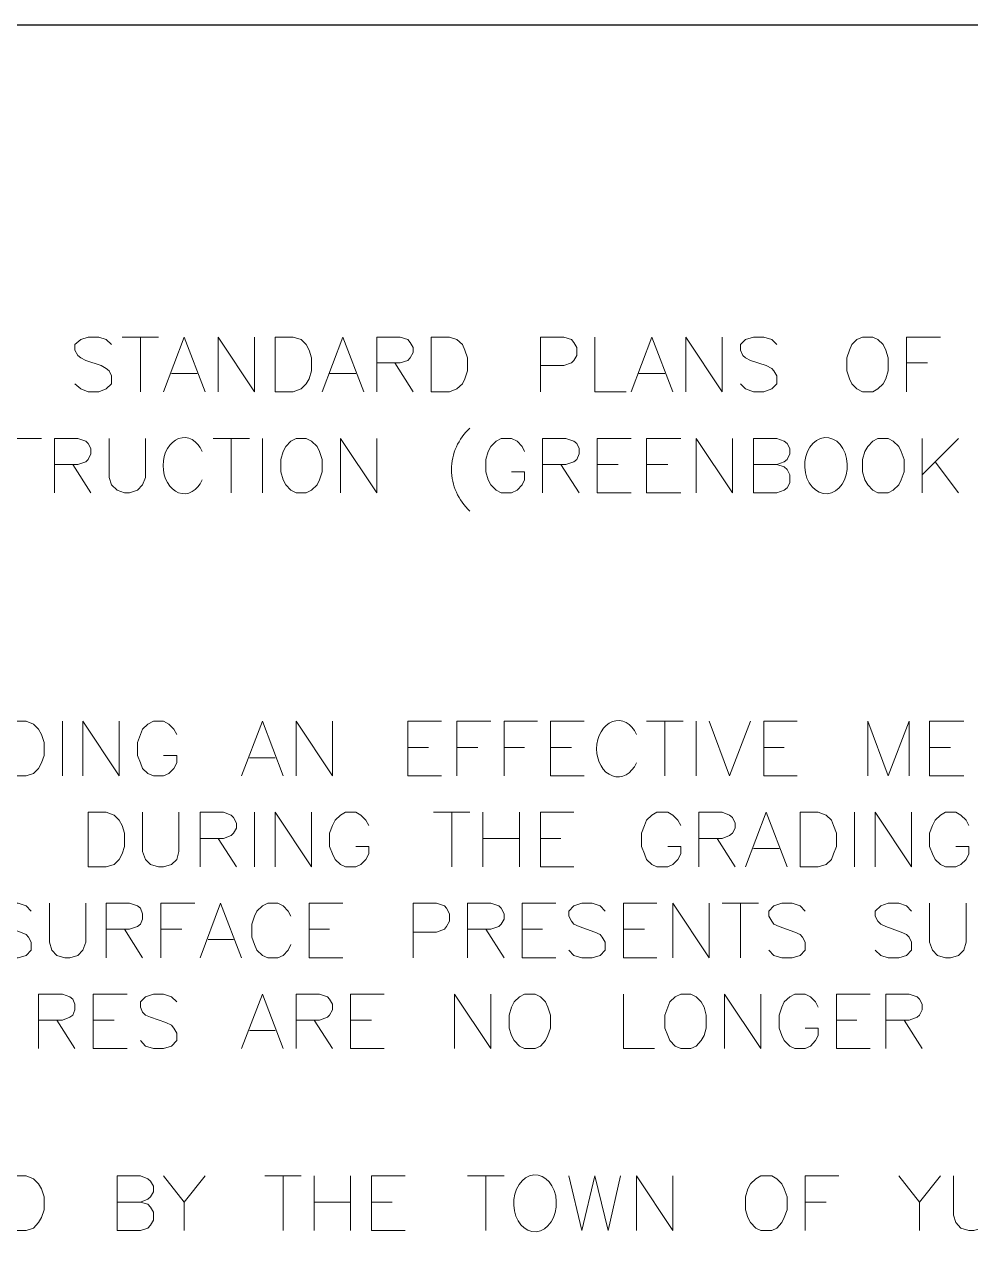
# Model space of a CAD drawing. Header units: millimetres. Extents: x -419 to 20046, y -14642 to 2638.
# Drawn here: x 3713.591 to 3714.978, y 925.468 to 927.282 of the extents above; entities that cross this region are included whole.
import ezdxf

# ---------------------------------------------------------------- set-up
doc = ezdxf.new("R2010")
doc.units = ezdxf.units.MM
doc.layers.add('PDF10_----TX03', color=7, linetype='Continuous')

msp = doc.modelspace()

# ---------------------------------------------------------------- linework, layer by layer
at = {"color": 1}
msp.add_lwpolyline([(3717.4272, 913.7269), (3709.8049, 913.7269), (3709.8049, 927.2815), (3717.4272, 927.2815)], close=True, dxfattribs=at)
at = {"layer": 'PDF10_----TX03', "lineweight": 20}
for points in [[(3713.7182, 926.8123), (3713.7107, 926.8198), (3713.6998, 926.8231), (3713.684, 926.8231), (3713.6732, 926.8198), (3713.6648, 926.8123), (3713.6648, 926.804), (3713.669, 926.7965), (3713.6732, 926.7931), (3713.6807, 926.789), (3713.7032, 926.7815), (3713.7107, 926.7773), (3713.7148, 926.774), (3713.7182, 926.7665), (3713.7182, 926.7548), (3713.7107, 926.7473), (3713.6998, 926.7431), (3713.684, 926.7431), (3713.6732, 926.7473), (3713.6648, 926.7548)], [(3713.734, 926.8231), (3713.7873, 926.8231)], [(3713.7607, 926.8231), (3713.7607, 926.7431)], [(3713.7948, 926.7431), (3713.8248, 926.8231), (3713.8557, 926.7431)], [(3713.8749, 926.7431), (3713.8749, 926.8231), (3713.9282, 926.7431), (3713.9282, 926.8231)], [(3714.0274, 926.7431), (3714.0574, 926.8231), (3714.0882, 926.7431)], [(3714.1074, 926.7431), (3714.1074, 926.8231), (3714.1415, 926.8231), (3714.1532, 926.8198), (3714.1565, 926.8156), (3714.1607, 926.8081), (3714.1607, 926.8006), (3714.1565, 926.7931), (3714.1532, 926.789), (3714.1415, 926.7856), (3714.1074, 926.7856)], [(3714.3474, 926.7431), (3714.3474, 926.8231), (3714.3816, 926.8231), (3714.3932, 926.8198), (3714.3966, 926.8156), (3714.4007, 926.8081), (3714.4007, 926.7965), (3714.3966, 926.789), (3714.3932, 926.7856), (3714.3816, 926.7815), (3714.3474, 926.7815)], [(3714.4274, 926.8231), (3714.4274, 926.7431), (3714.4732, 926.7431)], [(3714.4807, 926.7431), (3714.5107, 926.8231), (3714.5416, 926.7431)], [(3714.5607, 926.7431), (3714.5607, 926.8231), (3714.6141, 926.7431), (3714.6141, 926.8231)], [(3714.6941, 926.8123), (3714.6866, 926.8198), (3714.6749, 926.8231), (3714.6599, 926.8231), (3714.6482, 926.8198), (3714.6407, 926.8123), (3714.6407, 926.804), (3714.6441, 926.7965), (3714.6482, 926.7931), (3714.6557, 926.789), (3714.6783, 926.7815), (3714.6866, 926.7773), (3714.6899, 926.774), (3714.6941, 926.7665), (3714.6941, 926.7548), (3714.6866, 926.7473), (3714.6749, 926.7431), (3714.6599, 926.7431), (3714.6482, 926.7473), (3714.6407, 926.7548)], [(3714.8841, 926.7431), (3714.8841, 926.8231), (3714.9341, 926.8231)], [(3714.134, 926.7856), (3714.1607, 926.7431)], [(3714.8841, 926.7856), (3714.9149, 926.7856)], [(3713.8065, 926.7698), (3713.844, 926.7698)], [(3714.0382, 926.7698), (3714.0765, 926.7698)], [(3714.4916, 926.7698), (3714.5299, 926.7698)], [(3713.5623, 926.6748), (3713.6157, 926.6748)], [(3713.6348, 926.5948), (3713.6348, 926.6748), (3713.669, 926.6748), (3713.6807, 926.6706), (3713.684, 926.6673), (3713.6882, 926.6598), (3713.6882, 926.6523), (3713.684, 926.644), (3713.6807, 926.6406), (3713.669, 926.6365), (3713.6348, 926.6365)], [(3713.7148, 926.6748), (3713.7148, 926.6173), (3713.7182, 926.6065), (3713.7265, 926.599), (3713.7373, 926.5948), (3713.7448, 926.5948), (3713.7565, 926.599), (3713.764, 926.6065), (3713.7682, 926.6173), (3713.7682, 926.6748)], [(3713.8674, 926.6748), (3713.9207, 926.6748)], [(3713.894, 926.6748), (3713.894, 926.5948)], [(3713.9399, 926.6748), (3713.9399, 926.5948)], [(3714.054, 926.5948), (3714.054, 926.6748), (3714.1074, 926.5948), (3714.1074, 926.6748)], [(3714.3241, 926.6556), (3714.3207, 926.6631), (3714.3132, 926.6706), (3714.3049, 926.6748), (3714.2899, 926.6748), (3714.2824, 926.6706), (3714.2749, 926.6631), (3714.2707, 926.6556), (3714.2674, 926.644), (3714.2674, 926.6256), (3714.2707, 926.614), (3714.2749, 926.6065), (3714.2824, 926.599), (3714.2899, 926.5948), (3714.3049, 926.5948), (3714.3132, 926.599), (3714.3207, 926.6065), (3714.3241, 926.614), (3714.3241, 926.6256), (3714.3049, 926.6256)], [(3714.3507, 926.5948), (3714.3507, 926.6748), (3714.3849, 926.6748), (3714.3966, 926.6706), (3714.4007, 926.6673), (3714.4041, 926.6598), (3714.4041, 926.6523), (3714.4007, 926.644), (3714.3966, 926.6406), (3714.3849, 926.6365), (3714.3507, 926.6365)], [(3714.4807, 926.5948), (3714.4307, 926.5948), (3714.4307, 926.6748), (3714.4807, 926.6748)], [(3714.5532, 926.5948), (3714.5032, 926.5948), (3714.5032, 926.6748), (3714.5532, 926.6748)], [(3714.5757, 926.5948), (3714.5757, 926.6748), (3714.6291, 926.5948), (3714.6291, 926.6748)], [(3714.6941, 926.6365), (3714.7049, 926.6331), (3714.7091, 926.629), (3714.7133, 926.6215), (3714.7133, 926.6098), (3714.7091, 926.6023), (3714.7049, 926.599), (3714.6941, 926.5948), (3714.6599, 926.5948), (3714.6599, 926.6748), (3714.6941, 926.6748), (3714.7049, 926.6706), (3714.7091, 926.6673), (3714.7133, 926.6598), (3714.7133, 926.6523), (3714.7091, 926.644), (3714.7049, 926.6406), (3714.6941, 926.6365), (3714.6599, 926.6365)], [(3714.9074, 926.6748), (3714.9074, 926.5948)], [(3714.9608, 926.6748), (3714.9074, 926.6215)], [(3713.6615, 926.6365), (3713.6882, 926.5948)], [(3714.3774, 926.6365), (3714.4041, 926.5948)], [(3714.4307, 926.6365), (3714.4616, 926.6365)], [(3714.5032, 926.6365), (3714.5341, 926.6365)], [(3714.9266, 926.6406), (3714.9608, 926.5948)], [(3713.6465, 926.2598), (3713.6465, 926.1798)], [(3713.6765, 926.1798), (3713.6765, 926.2598), (3713.7298, 926.1798), (3713.7298, 926.2598)], [(3713.814, 926.2406), (3713.8098, 926.2481), (3713.8023, 926.2556), (3713.7948, 926.2598), (3713.7798, 926.2598), (3713.7715, 926.2556), (3713.764, 926.2481), (3713.7607, 926.2406), (3713.7565, 926.2289), (3713.7565, 926.2098), (3713.7607, 926.1989), (3713.764, 926.1906), (3713.7715, 926.1831), (3713.7798, 926.1798), (3713.7948, 926.1798), (3713.8023, 926.1831), (3713.8098, 926.1906), (3713.814, 926.1989), (3713.814, 926.2098), (3713.7948, 926.2098)], [(3713.909, 926.1798), (3713.9399, 926.2598), (3713.9699, 926.1798)], [(3713.989, 926.1798), (3713.989, 926.2598), (3714.0424, 926.1798), (3714.0424, 926.2598)], [(3714.2024, 926.1798), (3714.1532, 926.1798), (3714.1532, 926.2598), (3714.2024, 926.2598)], [(3714.2249, 926.1798), (3714.2249, 926.2598), (3714.2749, 926.2598)], [(3714.2941, 926.1798), (3714.2941, 926.2598), (3714.3432, 926.2598)], [(3714.4116, 926.1798), (3714.3624, 926.1798), (3714.3624, 926.2598), (3714.4116, 926.2598)], [(3714.5032, 926.2598), (3714.5566, 926.2598)], [(3714.5299, 926.2598), (3714.5299, 926.1798)], [(3714.5757, 926.2598), (3714.5757, 926.1798)], [(3714.5949, 926.2598), (3714.6249, 926.1798), (3714.6557, 926.2598)], [(3714.7241, 926.1798), (3714.6749, 926.1798), (3714.6749, 926.2598), (3714.7241, 926.2598)], [(3714.8274, 926.1798), (3714.8274, 926.2598), (3714.8574, 926.1798), (3714.8883, 926.2598), (3714.8883, 926.1798)], [(3714.9683, 926.1798), (3714.9183, 926.1798), (3714.9183, 926.2598), (3714.9683, 926.2598)], [(3714.1532, 926.2214), (3714.1832, 926.2214)], [(3714.2249, 926.2214), (3714.2557, 926.2214)], [(3714.2941, 926.2214), (3714.3241, 926.2214)], [(3714.3624, 926.2214), (3714.3932, 926.2214)], [(3714.6749, 926.2214), (3714.7049, 926.2214)], [(3714.9183, 926.2214), (3714.9491, 926.2214)], [(3713.9207, 926.2064), (3713.9582, 926.2064)], [(3713.764, 926.1264), (3713.764, 926.0689), (3713.7682, 926.0572), (3713.7757, 926.0497), (3713.7873, 926.0464), (3713.7948, 926.0464), (3713.8065, 926.0497), (3713.814, 926.0572), (3713.8173, 926.0689), (3713.8173, 926.1264)], [(3713.8482, 926.0464), (3713.8482, 926.1264), (3713.8824, 926.1264), (3713.894, 926.1222), (3713.8974, 926.1189), (3713.9015, 926.1106), (3713.9015, 926.1031), (3713.8974, 926.0956), (3713.894, 926.0922), (3713.8824, 926.0881), (3713.8482, 926.0881)], [(3713.9282, 926.1264), (3713.9282, 926.0464)], [(3713.9582, 926.0464), (3713.9582, 926.1264), (3714.0115, 926.0464), (3714.0115, 926.1264)], [(3714.0957, 926.1072), (3714.0915, 926.1147), (3714.084, 926.1222), (3714.0765, 926.1264), (3714.0615, 926.1264), (3714.054, 926.1222), (3714.0465, 926.1147), (3714.0424, 926.1072), (3714.0382, 926.0956), (3714.0382, 926.0764), (3714.0424, 926.0656), (3714.0465, 926.0572), (3714.054, 926.0497), (3714.0615, 926.0464), (3714.0765, 926.0464), (3714.084, 926.0497), (3714.0915, 926.0572), (3714.0957, 926.0656), (3714.0957, 926.0764), (3714.0765, 926.0764)], [(3714.1907, 926.1264), (3714.244, 926.1264)], [(3714.2174, 926.1264), (3714.2174, 926.0464)], [(3714.2632, 926.1264), (3714.2632, 926.0464)], [(3714.3166, 926.1264), (3714.3166, 926.0464)], [(3714.3966, 926.0464), (3714.3474, 926.0464), (3714.3474, 926.1264), (3714.3966, 926.1264)], [(3714.5532, 926.1072), (3714.5491, 926.1147), (3714.5416, 926.1222), (3714.5341, 926.1264), (3714.5182, 926.1264), (3714.5107, 926.1222), (3714.5032, 926.1147), (3714.4999, 926.1072), (3714.4957, 926.0956), (3714.4957, 926.0764), (3714.4999, 926.0656), (3714.5032, 926.0572), (3714.5107, 926.0497), (3714.5182, 926.0464), (3714.5341, 926.0464), (3714.5416, 926.0497), (3714.5491, 926.0572), (3714.5532, 926.0656), (3714.5532, 926.0764), (3714.5341, 926.0764)], [(3714.5799, 926.0464), (3714.5799, 926.1264), (3714.6141, 926.1264), (3714.6249, 926.1222), (3714.6291, 926.1189), (3714.6332, 926.1106), (3714.6332, 926.1031), (3714.6291, 926.0956), (3714.6249, 926.0922), (3714.6141, 926.0881), (3714.5799, 926.0881)], [(3714.6482, 926.0464), (3714.6783, 926.1264), (3714.7091, 926.0464)], [(3714.8083, 926.1264), (3714.8083, 926.0464)], [(3714.8383, 926.0464), (3714.8383, 926.1264), (3714.8916, 926.0464), (3714.8916, 926.1264)], [(3714.9758, 926.1072), (3714.9716, 926.1147), (3714.9641, 926.1222), (3714.9566, 926.1264), (3714.9416, 926.1264), (3714.9341, 926.1222), (3714.9266, 926.1147), (3714.9224, 926.1072), (3714.9183, 926.0956), (3714.9183, 926.0764), (3714.9224, 926.0656), (3714.9266, 926.0572), (3714.9341, 926.0497), (3714.9416, 926.0464), (3714.9566, 926.0464), (3714.9641, 926.0497), (3714.9716, 926.0572), (3714.9758, 926.0656), (3714.9758, 926.0764), (3714.9566, 926.0764)], [(3713.8749, 926.0881), (3713.9015, 926.0464)], [(3714.2632, 926.0881), (3714.3166, 926.0881)], [(3714.3474, 926.0881), (3714.3774, 926.0881)], [(3714.6066, 926.0881), (3714.6332, 926.0464)], [(3714.6599, 926.0731), (3714.6974, 926.0731)], [(3713.6007, 925.9814), (3713.5932, 925.9889), (3713.5815, 925.9931), (3713.5665, 925.9931), (3713.5548, 925.9889), (3713.5473, 925.9814), (3713.5473, 925.9739), (3713.5507, 925.9664), (3713.5548, 925.9622), (3713.5623, 925.9589), (3713.5848, 925.9506), (3713.5932, 925.9472), (3713.5965, 925.9431), (3713.6007, 925.9356), (3713.6007, 925.9239), (3713.5932, 925.9164), (3713.5815, 925.9131), (3713.5665, 925.9131), (3713.5548, 925.9164), (3713.5473, 925.9239)], [(3713.6273, 925.9931), (3713.6273, 925.9356), (3713.6307, 925.9239), (3713.6382, 925.9164), (3713.6498, 925.9131), (3713.6573, 925.9131), (3713.669, 925.9164), (3713.6765, 925.9239), (3713.6807, 925.9356), (3713.6807, 925.9931)], [(3713.7107, 925.9131), (3713.7107, 925.9931), (3713.7448, 925.9931), (3713.7565, 925.9889), (3713.7607, 925.9856), (3713.764, 925.9772), (3713.764, 925.9697), (3713.7607, 925.9622), (3713.7565, 925.9589), (3713.7448, 925.9547), (3713.7107, 925.9547)], [(3713.7907, 925.9131), (3713.7907, 925.9931), (3713.8407, 925.9931)], [(3713.8482, 925.9131), (3713.8782, 925.9931), (3713.909, 925.9131)], [(3713.9815, 925.9739), (3713.9774, 925.9814), (3713.9699, 925.9889), (3713.9624, 925.9931), (3713.9474, 925.9931), (3713.9399, 925.9889), (3713.9315, 925.9814), (3713.9282, 925.9739), (3713.924, 925.9622), (3713.924, 925.9431), (3713.9282, 925.9322), (3713.9315, 925.9239), (3713.9399, 925.9164), (3713.9474, 925.9131), (3713.9624, 925.9131), (3713.9699, 925.9164), (3713.9774, 925.9239), (3713.9815, 925.9322)], [(3714.0574, 925.9131), (3714.0082, 925.9131), (3714.0082, 925.9931), (3714.0574, 925.9931)], [(3714.1607, 925.9131), (3714.1607, 925.9931), (3714.1949, 925.9931), (3714.2065, 925.9889), (3714.2099, 925.9856), (3714.214, 925.9772), (3714.214, 925.9664), (3714.2099, 925.9589), (3714.2065, 925.9547), (3714.1949, 925.9506), (3714.1607, 925.9506)], [(3714.2407, 925.9131), (3714.2407, 925.9931), (3714.2749, 925.9931), (3714.2866, 925.9889), (3714.2899, 925.9856), (3714.2941, 925.9772), (3714.2941, 925.9697), (3714.2899, 925.9622), (3714.2866, 925.9589), (3714.2749, 925.9547), (3714.2407, 925.9547)], [(3714.3699, 925.9131), (3714.3207, 925.9131), (3714.3207, 925.9931), (3714.3699, 925.9931)], [(3714.4424, 925.9814), (3714.4349, 925.9889), (3714.4232, 925.9931), (3714.4082, 925.9931), (3714.3966, 925.9889), (3714.3891, 925.9814), (3714.3891, 925.9739), (3714.3932, 925.9664), (3714.3966, 925.9622), (3714.4041, 925.9589), (3714.4274, 925.9506), (3714.4349, 925.9472), (3714.4382, 925.9431), (3714.4424, 925.9356), (3714.4424, 925.9239), (3714.4349, 925.9164), (3714.4232, 925.9131), (3714.4082, 925.9131), (3714.3966, 925.9164), (3714.3891, 925.9239)], [(3714.5182, 925.9131), (3714.4691, 925.9131), (3714.4691, 925.9931), (3714.5182, 925.9931)], [(3714.5416, 925.9131), (3714.5416, 925.9931), (3714.5949, 925.9131), (3714.5949, 925.9931)], [(3714.6141, 925.9931), (3714.6674, 925.9931)], [(3714.6407, 925.9931), (3714.6407, 925.9131)], [(3714.7358, 925.9814), (3714.7283, 925.9889), (3714.7166, 925.9931), (3714.7016, 925.9931), (3714.6899, 925.9889), (3714.6824, 925.9814), (3714.6824, 925.9739), (3714.6866, 925.9664), (3714.6899, 925.9622), (3714.6974, 925.9589), (3714.7208, 925.9506), (3714.7283, 925.9472), (3714.7316, 925.9431), (3714.7358, 925.9356), (3714.7358, 925.9239), (3714.7283, 925.9164), (3714.7166, 925.9131), (3714.7016, 925.9131), (3714.6899, 925.9164), (3714.6824, 925.9239)], [(3714.8916, 925.9814), (3714.8841, 925.9889), (3714.8733, 925.9931), (3714.8574, 925.9931), (3714.8466, 925.9889), (3714.8383, 925.9814), (3714.8383, 925.9739), (3714.8424, 925.9664), (3714.8466, 925.9622), (3714.8541, 925.9589), (3714.8766, 925.9506), (3714.8841, 925.9472), (3714.8883, 925.9431), (3714.8916, 925.9356), (3714.8916, 925.9239), (3714.8841, 925.9164), (3714.8733, 925.9131), (3714.8574, 925.9131), (3714.8466, 925.9164), (3714.8383, 925.9239)], [(3714.9183, 925.9931), (3714.9183, 925.9356), (3714.9224, 925.9239), (3714.9299, 925.9164), (3714.9416, 925.9131), (3714.9491, 925.9131), (3714.9608, 925.9164), (3714.9683, 925.9239), (3714.9716, 925.9356), (3714.9716, 925.9931)], [(3713.7373, 925.9547), (3713.764, 925.9131)], [(3713.7907, 925.9547), (3713.8215, 925.9547)], [(3714.0082, 925.9547), (3714.0382, 925.9547)], [(3714.2674, 925.9547), (3714.2941, 925.9131)], [(3714.3207, 925.9547), (3714.3507, 925.9547)], [(3714.4691, 925.9547), (3714.4999, 925.9547)], [(3713.8599, 925.9397), (3713.8974, 925.9397)], [(3713.6115, 925.7797), (3713.6115, 925.8597), (3713.6465, 925.8597), (3713.6573, 925.8556), (3713.6615, 925.8522), (3713.6648, 925.8447), (3713.6648, 925.8364), (3713.6615, 925.8289), (3713.6573, 925.8256), (3713.6465, 925.8214), (3713.6115, 925.8214)], [(3713.7415, 925.7797), (3713.6915, 925.7797), (3713.6915, 925.8597), (3713.7415, 925.8597)], [(3713.814, 925.8481), (3713.8065, 925.8556), (3713.7948, 925.8597), (3713.7798, 925.8597), (3713.7682, 925.8556), (3713.7607, 925.8481), (3713.7607, 925.8406), (3713.764, 925.8331), (3713.7682, 925.8289), (3713.7757, 925.8256), (3713.7982, 925.8181), (3713.8065, 925.8139), (3713.8098, 925.8097), (3713.814, 925.8022), (3713.814, 925.7914), (3713.8065, 925.7831), (3713.7948, 925.7797), (3713.7798, 925.7797), (3713.7682, 925.7831), (3713.7607, 925.7914)], [(3713.909, 925.7797), (3713.9399, 925.8597), (3713.9699, 925.7797)], [(3713.989, 925.7797), (3713.989, 925.8597), (3714.0232, 925.8597), (3714.0349, 925.8556), (3714.0382, 925.8522), (3714.0424, 925.8447), (3714.0424, 925.8364), (3714.0382, 925.8289), (3714.0349, 925.8256), (3714.0232, 925.8214), (3713.989, 925.8214)], [(3714.1182, 925.7797), (3714.069, 925.7797), (3714.069, 925.8597), (3714.1182, 925.8597)], [(3714.2215, 925.7797), (3714.2215, 925.8597), (3714.2749, 925.7797), (3714.2749, 925.8597)], [(3714.4691, 925.8597), (3714.4691, 925.7797), (3714.5149, 925.7797)], [(3714.6174, 925.7797), (3714.6174, 925.8597), (3714.6707, 925.7797), (3714.6707, 925.8597)], [(3714.7549, 925.8406), (3714.7508, 925.8481), (3714.7433, 925.8556), (3714.7358, 925.8597), (3714.7208, 925.8597), (3714.7133, 925.8556), (3714.7049, 925.8481), (3714.7016, 925.8406), (3714.6974, 925.8289), (3714.6974, 925.8097), (3714.7016, 925.7989), (3714.7049, 925.7914), (3714.7133, 925.7831), (3714.7208, 925.7797), (3714.7358, 925.7797), (3714.7433, 925.7831), (3714.7508, 925.7914), (3714.7549, 925.7989), (3714.7549, 925.8097), (3714.7358, 925.8097)], [(3714.8308, 925.7797), (3714.7816, 925.7797), (3714.7816, 925.8597), (3714.8308, 925.8597)], [(3714.8541, 925.7797), (3714.8541, 925.8597), (3714.8883, 925.8597), (3714.8999, 925.8556), (3714.9033, 925.8522), (3714.9074, 925.8447), (3714.9074, 925.8364), (3714.9033, 925.8289), (3714.8999, 925.8256), (3714.8883, 925.8214), (3714.8541, 925.8214)], [(3713.6382, 925.8214), (3713.6648, 925.7797)], [(3713.6915, 925.8214), (3713.7223, 925.8214)], [(3714.0157, 925.8214), (3714.0424, 925.7797)], [(3714.069, 925.8214), (3714.0999, 925.8214)], [(3714.7816, 925.8214), (3714.8116, 925.8214)], [(3714.8808, 925.8214), (3714.9074, 925.7797)], [(3713.9207, 925.8064), (3713.9582, 925.8064)], [(3713.7607, 925.5547), (3713.7715, 925.5514), (3713.7757, 925.5472), (3713.7798, 925.5397), (3713.7798, 925.528), (3713.7757, 925.5205), (3713.7715, 925.5164), (3713.7607, 925.513), (3713.7265, 925.513), (3713.7265, 925.593), (3713.7607, 925.593), (3713.7715, 925.5889), (3713.7757, 925.5855), (3713.7798, 925.578), (3713.7798, 925.5697), (3713.7757, 925.5622), (3713.7715, 925.5589), (3713.7607, 925.5547), (3713.7265, 925.5547)], [(3713.7948, 925.593), (3713.8248, 925.5547), (3713.8248, 925.513)], [(3713.8557, 925.593), (3713.8248, 925.5547)], [(3713.9432, 925.593), (3713.9965, 925.593)], [(3713.9699, 925.593), (3713.9699, 925.513)], [(3714.0157, 925.593), (3714.0157, 925.513)], [(3714.069, 925.593), (3714.069, 925.513)], [(3714.149, 925.513), (3714.0999, 925.513), (3714.0999, 925.593), (3714.149, 925.593)], [(3714.2407, 925.593), (3714.2941, 925.593)], [(3714.2674, 925.593), (3714.2674, 925.513)], [(3714.3891, 925.593), (3714.4082, 925.513), (3714.4274, 925.593), (3714.4466, 925.513), (3714.4649, 925.593)], [(3714.4882, 925.513), (3714.4882, 925.593), (3714.5416, 925.513), (3714.5416, 925.593)], [(3714.7358, 925.513), (3714.7358, 925.593), (3714.7849, 925.593)], [(3714.8733, 925.593), (3714.9033, 925.5547), (3714.9033, 925.513)], [(3714.9341, 925.593), (3714.9033, 925.5547)], [(3714.9533, 925.593), (3714.9533, 925.5355), (3714.9566, 925.5247), (3714.9641, 925.5164), (3714.9758, 925.513), (3714.9833, 925.513), (3714.9949, 925.5164), (3715.0024, 925.5247), (3715.0066, 925.5355), (3715.0066, 925.593)], [(3714.0157, 925.5547), (3714.069, 925.5547)], [(3714.0999, 925.5547), (3714.1299, 925.5547)], [(3714.7358, 925.5547), (3714.7666, 925.5547)]]:
    msp.add_lwpolyline(points, dxfattribs=at)
for points in [[(3713.9582, 926.7431), (3713.9582, 926.8231), (3713.9849, 926.8231), (3713.9965, 926.8198), (3714.004, 926.8123), (3714.0082, 926.804), (3714.0115, 926.7931), (3714.0115, 926.774), (3714.0082, 926.7623), (3714.004, 926.7548), (3713.9965, 926.7473), (3713.9849, 926.7431)], [(3714.1874, 926.7431), (3714.1874, 926.8231), (3714.214, 926.8231), (3714.2249, 926.8198), (3714.2332, 926.8123), (3714.2365, 926.804), (3714.2407, 926.7931), (3714.2407, 926.774), (3714.2365, 926.7623), (3714.2332, 926.7548), (3714.2249, 926.7473), (3714.214, 926.7431)], [(3714.8199, 926.8231), (3714.8116, 926.8198), (3714.8041, 926.8123), (3714.8008, 926.804), (3714.7966, 926.7931), (3714.7966, 926.774), (3714.8008, 926.7623), (3714.8041, 926.7548), (3714.8116, 926.7473), (3714.8199, 926.7431), (3714.8349, 926.7431), (3714.8424, 926.7473), (3714.8499, 926.7548), (3714.8541, 926.7623), (3714.8574, 926.774), (3714.8574, 926.7931), (3714.8541, 926.804), (3714.8499, 926.8123), (3714.8424, 926.8198), (3714.8349, 926.8231)], [(3713.989, 926.6748), (3713.9815, 926.6706), (3713.974, 926.6631), (3713.9699, 926.6556), (3713.9665, 926.644), (3713.9665, 926.6256), (3713.9699, 926.614), (3713.974, 926.6065), (3713.9815, 926.599), (3713.989, 926.5948), (3714.004, 926.5948), (3714.0115, 926.599), (3714.0199, 926.6065), (3714.0232, 926.614), (3714.0274, 926.6256), (3714.0274, 926.644), (3714.0232, 926.6556), (3714.0199, 926.6631), (3714.0115, 926.6706), (3714.004, 926.6748)], [(3714.8424, 926.6748), (3714.8349, 926.6706), (3714.8274, 926.6631), (3714.8233, 926.6556), (3714.8199, 926.644), (3714.8199, 926.6256), (3714.8233, 926.614), (3714.8274, 926.6065), (3714.8349, 926.599), (3714.8424, 926.5948), (3714.8574, 926.5948), (3714.8649, 926.599), (3714.8733, 926.6065), (3714.8766, 926.614), (3714.8808, 926.6256), (3714.8808, 926.644), (3714.8766, 926.6556), (3714.8733, 926.6631), (3714.8649, 926.6706), (3714.8574, 926.6748)], [(3713.5665, 926.1798), (3713.5665, 926.2598), (3713.5932, 926.2598), (3713.604, 926.2556), (3713.6115, 926.2481), (3713.6157, 926.2406), (3713.6198, 926.2289), (3713.6198, 926.2098), (3713.6157, 926.1989), (3713.6115, 926.1906), (3713.604, 926.1831), (3713.5932, 926.1798)], [(3713.684, 926.0464), (3713.684, 926.1264), (3713.7107, 926.1264), (3713.7223, 926.1222), (3713.7298, 926.1147), (3713.734, 926.1072), (3713.7373, 926.0956), (3713.7373, 926.0764), (3713.734, 926.0656), (3713.7298, 926.0572), (3713.7223, 926.0497), (3713.7107, 926.0464)], [(3714.7283, 926.0464), (3714.7283, 926.1264), (3714.7549, 926.1264), (3714.7666, 926.1222), (3714.7741, 926.1147), (3714.7774, 926.1072), (3714.7816, 926.0956), (3714.7816, 926.0764), (3714.7774, 926.0656), (3714.7741, 926.0572), (3714.7666, 926.0497), (3714.7549, 926.0464)], [(3714.3241, 925.8597), (3714.3166, 925.8556), (3714.3091, 925.8481), (3714.3049, 925.8406), (3714.3016, 925.8289), (3714.3016, 925.8097), (3714.3049, 925.7989), (3714.3091, 925.7914), (3714.3166, 925.7831), (3714.3241, 925.7797), (3714.3399, 925.7797), (3714.3474, 925.7831), (3714.3549, 925.7914), (3714.3582, 925.7989), (3714.3624, 925.8097), (3714.3624, 925.8289), (3714.3582, 925.8406), (3714.3549, 925.8481), (3714.3474, 925.8556), (3714.3399, 925.8597)], [(3714.5532, 925.8597), (3714.5449, 925.8556), (3714.5374, 925.8481), (3714.5341, 925.8406), (3714.5299, 925.8289), (3714.5299, 925.8097), (3714.5341, 925.7989), (3714.5374, 925.7914), (3714.5449, 925.7831), (3714.5532, 925.7797), (3714.5682, 925.7797), (3714.5757, 925.7831), (3714.5832, 925.7914), (3714.5874, 925.7989), (3714.5907, 925.8097), (3714.5907, 925.8289), (3714.5874, 925.8406), (3714.5832, 925.8481), (3714.5757, 925.8556), (3714.5682, 925.8597)], [(3713.5665, 925.513), (3713.5665, 925.593), (3713.5932, 925.593), (3713.604, 925.5889), (3713.6115, 925.5814), (3713.6157, 925.5739), (3713.6198, 925.5622), (3713.6198, 925.543), (3713.6157, 925.5322), (3713.6115, 925.5247), (3713.604, 925.5164), (3713.5932, 925.513)], [(3714.6707, 925.593), (3714.6632, 925.5889), (3714.6557, 925.5814), (3714.6516, 925.5739), (3714.6482, 925.5622), (3714.6482, 925.543), (3714.6516, 925.5322), (3714.6557, 925.5247), (3714.6632, 925.5164), (3714.6707, 925.513), (3714.6866, 925.513), (3714.6941, 925.5164), (3714.7016, 925.5247), (3714.7049, 925.5322), (3714.7091, 925.543), (3714.7091, 925.5622), (3714.7049, 925.5739), (3714.7016, 925.5814), (3714.6941, 925.5889), (3714.6866, 925.593)]]:
    msp.add_lwpolyline(points, close=True, dxfattribs=at)
msp.add_arc((3714.2991, 926.629), 0.082, 132.117, 227.883, dxfattribs=at)
for centre, major_axis, ratio, start_param, end_param in [((3713.8249, 926.6348), (-0.0001, 0.0412), 0.748452, 5.238942, 10.461447), ((3714.7663, 926.6348), (-0.0002, 0.0413), 0.756513, 0.253674, 6.536859), ((3714.4612, 926.2196), (0.0003, 0.0413), 0.758892, 5.250474, 10.474903), ((3714.3395, 925.5528), (0.0006, 0.0417), 0.750122, 0.273346, 6.556531)]:
    msp.add_ellipse(centre, major_axis=major_axis, ratio=ratio, start_param=start_param, end_param=end_param, dxfattribs=at)

doc.saveas('drawing.dxf')
